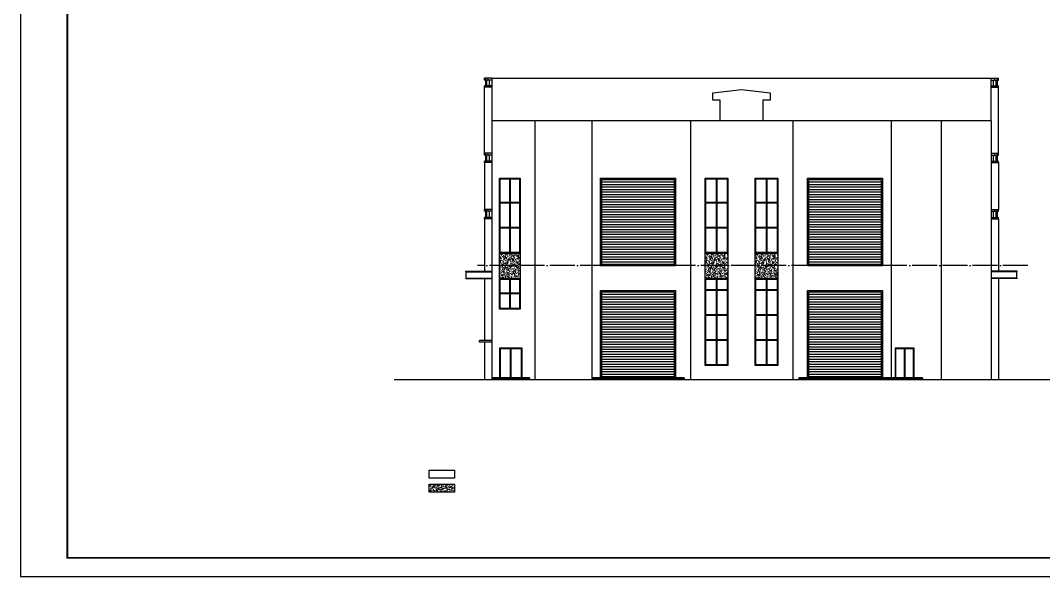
# Model space of a CAD drawing. Extents: x -1041549 to 749950, y -354245 to 17554.
# Drawn here: x -24727 to 57250, y -275526 to -230976 of the extents above; entities that cross this region are included whole.
import ezdxf

# ---------------------------------------------------------------- set-up
doc = ezdxf.new("R2010")
doc.units = 0
doc.header["$LTSCALE"] = 1000
doc.header["$MEASUREMENT"] = 0
doc.linetypes.add('DOTE', pattern=[2.42, 2, -0.2, 0.02, -0.2])
doc.layers.add('DOTE', color=1, linetype='Continuous')
doc.layers.add('PUB_TITLE', color=4, linetype='Continuous')

msp = doc.modelspace()

# ---------------------------------------------------------------- hatches: boundary and pattern name
h = msp.add_hatch()
h.set_pattern_fill('离散材料', color=8, scale=100)
h.set_pattern_definition([(0, (181053.1, -37749.9), (264, 456), [24, -402, 18, -174, 36, -426]), (10, (180939.1, -37503.9), (161.3523, 570.6886), [42, -102, 54, -318, 30, -396]), (20, (180879.1, -37695.88), (266.9419, 441.9525), [48, -330, 42, -246, 30, -192]), (30, (181053.1, -37731.9), (-43.9385, 508.1037), [30, -198, 24, -294, 18, -390]), (40, (180885.1, -37599.88), (67.67183, 432.7407), [24, -264, 18, -168, 48, -306]), (50, (180975.1, -37815.9), (-160.4957, 471.467), [12, -222, 30, -366, 36, -186]), (60, (180993.1, -37773.9), (-198.94606, 447.4153), [30, -246, 12, -288, 24, -222]), (70, (180927.1, -37845.88), (-219.78454, 431.1737), [18, -114, 36, -192, 24, -264]), (80, (180957.1, -37491.9), (-417.1307, 329.4389), [42, -264, 18, -312, 36, -294]), (90, (180993.1, -37749.9), (-528, 222), [36, -186, 24, -366, 12, -372]), (100, (180897.1, -37563.9), (-495.9429, 290.2906), [42, -234, 36, -192, 42, -438]), (110, (180855.1, -37905.9), (-480.8807, 163.3823), [48, -156, 24, -318, 36, -348]), (120, (180693.1, -37833.9), (-573.2999, 56.9845), [30, -402, 36, -186, 42, -246]), (130, (180825.1, -37965.88), (-558.21553, 142.53216), [18, -132, 24, -258, 48, -336]), (140, (180645.1, -37485.88), (-441.1937, -68.41138), [36, -216, 42, -186, 24, -252]), (150, (181143.1, -38001.9), (-409.64994, -241.5345), [24, -168, 48, -372, 42, -342]), (160, (180747.1, -37665.9), (-475.80215, -324.8574), [36, -252, 30, -228, 24, -366]), (170, (180783.1, -37809.9), (-431.2881, -338.2463), [54, -198, 36, -270, 48, -264])])
h.paths.add_polyline_path([(13648.8, -249610), (15318.8, -249610), (15318.8, -251660), (13648.8, -251660)])
h = msp.add_hatch()
h.set_pattern_fill('离散材料', color=8, scale=100)
h.set_pattern_definition([(0, (197553.1, -37749.9), (264, 456), [24, -402, 18, -174, 36, -426]), (10, (197439.1, -37503.9), (161.3523, 570.6886), [42, -102, 54, -318, 30, -396]), (20, (197379.1, -37695.88), (266.9419, 441.9525), [48, -330, 42, -246, 30, -192]), (30, (197553.1, -37731.9), (-43.9385, 508.1037), [30, -198, 24, -294, 18, -390]), (40, (197385.1, -37599.88), (67.67183, 432.7407), [24, -264, 18, -168, 48, -306]), (50, (197475.1, -37815.9), (-160.4957, 471.467), [12, -222, 30, -366, 36, -186]), (60, (197493.1, -37773.9), (-198.94606, 447.4153), [30, -246, 12, -288, 24, -222]), (70, (197427.1, -37845.88), (-219.78454, 431.1737), [18, -114, 36, -192, 24, -264]), (80, (197457.1, -37491.9), (-417.1307, 329.4389), [42, -264, 18, -312, 36, -294]), (90, (197493.1, -37749.9), (-528, 222), [36, -186, 24, -366, 12, -372]), (100, (197397.1, -37563.9), (-495.9429, 290.2906), [42, -234, 36, -192, 42, -438]), (110, (197355.1, -37905.9), (-480.8807, 163.3823), [48, -156, 24, -318, 36, -348]), (120, (197193.1, -37833.9), (-573.2999, 56.9845), [30, -402, 36, -186, 42, -246]), (130, (197325.1, -37965.88), (-558.21553, 142.53216), [18, -132, 24, -258, 48, -336]), (140, (197145.1, -37485.88), (-441.1937, -68.41138), [36, -216, 42, -186, 24, -252]), (150, (197643.1, -38001.9), (-409.64994, -241.5345), [24, -168, 48, -372, 42, -342]), (160, (197247.1, -37665.9), (-475.80215, -324.8574), [36, -252, 30, -228, 24, -366]), (170, (197283.1, -37809.9), (-431.2881, -338.2463), [54, -198, 36, -270, 48, -264])])
h.paths.add_polyline_path([(30148.8, -249610), (31948.8, -249610), (31948.8, -251660), (30148.8, -251660)])
h = msp.add_hatch()
h.set_pattern_fill('离散材料', color=8, scale=100)
h.set_pattern_definition([(0, (201553.1, -37749.9), (264, 456), [24, -402, 18, -174, 36, -426]), (10, (201439.1, -37503.9), (161.3523, 570.6886), [42, -102, 54, -318, 30, -396]), (20, (201379.1, -37695.88), (266.9419, 441.9525), [48, -330, 42, -246, 30, -192]), (30, (201553.1, -37731.9), (-43.9385, 508.1037), [30, -198, 24, -294, 18, -390]), (40, (201385.1, -37599.88), (67.67183, 432.7407), [24, -264, 18, -168, 48, -306]), (50, (201475.1, -37815.9), (-160.4957, 471.467), [12, -222, 30, -366, 36, -186]), (60, (201493.1, -37773.9), (-198.94606, 447.4153), [30, -246, 12, -288, 24, -222]), (70, (201427.1, -37845.88), (-219.78454, 431.1737), [18, -114, 36, -192, 24, -264]), (80, (201457.1, -37491.9), (-417.1307, 329.4389), [42, -264, 18, -312, 36, -294]), (90, (201493.1, -37749.9), (-528, 222), [36, -186, 24, -366, 12, -372]), (100, (201397.1, -37563.9), (-495.9429, 290.2906), [42, -234, 36, -192, 42, -438]), (110, (201355.1, -37905.9), (-480.8807, 163.3823), [48, -156, 24, -318, 36, -348]), (120, (201193.1, -37833.9), (-573.2999, 56.9845), [30, -402, 36, -186, 42, -246]), (130, (201325.1, -37965.88), (-558.21553, 142.53216), [18, -132, 24, -258, 48, -336]), (140, (201145.1, -37485.88), (-441.1937, -68.41138), [36, -216, 42, -186, 24, -252]), (150, (201643.1, -38001.9), (-409.64994, -241.5345), [24, -168, 48, -372, 42, -342]), (160, (201247.1, -37665.9), (-475.80215, -324.8574), [36, -252, 30, -228, 24, -366]), (170, (201283.1, -37809.9), (-431.2881, -338.2463), [54, -198, 36, -270, 48, -264])])
h.paths.add_polyline_path([(34148.8, -249610), (35948.8, -249610), (35948.8, -251660), (34148.8, -251660)])
h = msp.add_hatch()
h.set_pattern_fill('离散材料', color=8, scale=100)
h.set_pattern_definition([(0, (185081.94, -3454.8), (264, 456), [24, -402, 18, -174, 36, -426]), (10, (184967.94, -3208.8), (161.3523, 570.6886), [42, -102, 54, -318, 30, -396]), (20, (184907.94, -3400.82), (266.9419, 441.9525), [48, -330, 42, -246, 30, -192]), (30, (185081.94, -3436.8), (-43.9385, 508.10374), [30, -198, 24, -294, 18, -390]), (40, (184913.94, -3304.82), (67.67183, 432.7407), [24, -264, 18, -168, 48, -306]), (50, (185003.94, -3520.8), (-160.49573, 471.467), [12, -222, 30, -366, 36, -186]), (60, (185021.94, -3478.82), (-198.94606, 447.4153), [30, -246, 12, -288, 24, -222]), (70, (184955.94, -3550.82), (-219.78454, 431.1737), [18, -114, 36, -192, 24, -264]), (80, (184985.94, -3196.8), (-417.1307, 329.4389), [42, -264, 18, -312, 36, -294]), (90, (185021.94, -3454.8), (-528, 222), [36, -186, 24, -366, 12, -372]), (100, (184925.94, -3268.8), (-495.9429, 290.2906), [42, -234, 36, -192, 42, -438]), (110, (184883.94, -3610.82), (-480.8807, 163.3823), [48, -156, 24, -318, 36, -348]), (120, (184721.94, -3538.8), (-573.2999, 56.98454), [30, -402, 36, -186, 42, -246]), (130, (184853.94, -3670.82), (-558.21553, 142.53216), [18, -132, 24, -258, 48, -336]), (140, (184673.94, -3190.82), (-441.1937, -68.41138), [36, -216, 42, -186, 24, -252]), (150, (185171.94, -3706.8), (-409.64994, -241.5345), [24, -168, 48, -372, 42, -342]), (160, (184775.94, -3370.8), (-475.80215, -324.8574), [36, -252, 30, -228, 24, -366]), (170, (184811.94, -3514.8), (-431.2881, -338.24633), [54, -198, 36, -270, 48, -264])])
h.paths.add_polyline_path([(10039.7, -268765.2), (10039.7, -268123.2), (8016.2, -268123.2), (8016.2, -268765.2)])

# ---------------------------------------------------------------- linework, layer by layer
at = {"color": 8}
for p, q in [((13048.8, -235610), (12448.8, -235610)), ((12448.8, -235760), (12448.8, -235610)), ((13048.8, -235760), (12448.8, -235760)), ((12548.8, -235760), (12548.8, -235610)), ((12548.8, -236210), (12548.8, -235760)), ((12648.8, -236210), (12648.8, -235760)), ((12748.8, -235760), (12748.8, -235610)), ((12848.8, -236210), (12848.8, -235760)), ((13048.8, -235610), (13048.8, -239010)), ((13048.8, -235610), (53048.8, -235610)), ((53048.8, -239010), (53048.8, -235610)), ((53048.8, -235610), (53648.8, -235610)), ((53048.8, -235760), (53648.8, -235760)), ((53248.8, -236210), (53248.8, -235760)), ((53348.8, -235760), (53348.8, -235610)), ((53448.8, -236210), (53448.8, -235760)), ((53548.8, -235760), (53548.8, -235610)), ((53548.8, -236210), (53548.8, -235760)), ((53648.8, -235760), (53648.8, -235610)), ((13048.8, -236210), (12448.8, -236210)), ((12448.8, -236310), (12448.8, -236210)), ((13048.8, -236310), (12448.8, -236310)), ((12448.8, -241610), (12448.8, -236310)), ((12548.8, -236310), (12548.8, -236210)), ((12748.8, -236310), (12748.8, -236210)), ((53048.8, -236210), (53648.8, -236210)), ((53048.8, -236310), (53648.8, -236310)), ((53348.8, -236310), (53348.8, -236210)), ((53548.8, -236310), (53548.8, -236210)), ((53648.8, -236310), (53648.8, -236210)), ((53648.8, -241610), (53648.8, -236310)), ((13048.8, -241610), (12448.8, -241610)), ((12448.8, -241760), (12448.8, -241610)), ((13048.8, -241760), (12448.8, -241760)), ((12548.8, -241760), (12548.8, -241610)), ((12548.8, -242260), (12548.8, -241760)), ((12648.8, -242260), (12648.8, -241760)), ((12748.8, -241760), (12748.8, -241610)), ((12848.8, -242260), (12848.8, -241760)), ((53048.8, -241610), (53648.8, -241610)), ((53048.8, -241760), (53648.8, -241760)), ((53248.8, -242260), (53248.8, -241760)), ((53348.8, -241760), (53348.8, -241610)), ((53448.8, -242260), (53448.8, -241760)), ((53548.8, -241760), (53548.8, -241610)), ((53548.8, -242260), (53548.8, -241760)), ((53648.8, -241760), (53648.8, -241610)), ((13048.8, -242260), (12448.8, -242260)), ((12448.8, -242360), (12448.8, -242260)), ((13048.8, -242360), (12448.8, -242360)), ((12448.8, -242360), (12448.8, -246110)), ((12548.8, -242360), (12548.8, -242260)), ((12748.8, -242360), (12748.8, -242260)), ((53048.8, -242260), (53648.8, -242260)), ((53048.8, -242360), (53648.8, -242360)), ((53348.8, -242360), (53348.8, -242260)), ((53548.8, -242360), (53548.8, -242260)), ((53648.8, -242360), (53648.8, -242260)), ((53648.8, -242360), (53648.8, -246110)), ((13048.8, -246110), (12448.8, -246110)), ((12448.8, -246260), (12448.8, -246110)), ((13048.8, -246260), (12448.8, -246260)), ((12548.8, -246260), (12548.8, -246110)), ((12548.8, -246760), (12548.8, -246260)), ((12648.8, -246760), (12648.8, -246260)), ((12748.8, -246260), (12748.8, -246110)), ((12848.8, -246760), (12848.8, -246260)), ((53048.8, -246110), (53648.8, -246110)), ((53048.8, -246260), (53648.8, -246260)), ((53248.8, -246760), (53248.8, -246260)), ((53348.8, -246260), (53348.8, -246110)), ((53448.8, -246760), (53448.8, -246260)), ((53548.8, -246260), (53548.8, -246110)), ((53548.8, -246760), (53548.8, -246260)), ((53648.8, -246260), (53648.8, -246110)), ((13048.8, -246760), (12448.8, -246760)), ((12448.8, -246860), (12448.8, -246760)), ((13048.8, -246860), (12448.8, -246860)), ((12448.8, -246860), (12448.8, -251060)), ((12548.8, -246860), (12548.8, -246760)), ((12748.8, -246860), (12748.8, -246760)), ((53048.8, -246760), (53648.8, -246760)), ((53048.8, -246860), (53648.8, -246860)), ((53348.8, -246860), (53348.8, -246760)), ((53548.8, -246860), (53548.8, -246760)), ((53648.8, -246860), (53648.8, -246760)), ((53648.8, -246860), (53648.8, -251060)), ((12448.8, -251660), (12448.8, -256610)), ((12448.8, -251660), (12448.8, -255110)), ((53648.8, -251660), (53648.8, -259760)), ((53648.8, -251660), (53648.8, -255110)), ((12448.8, -256760), (12448.8, -259760)), ((12448.8, -256760), (12448.8, -259760)), ((16048.8, -259660), (13048.8, -259660)), ((16048.8, -259710), (13048.8, -259710)), ((28448.8, -259660), (21048.8, -259660)), ((28448.8, -259710), (21048.8, -259710)), ((47548.8, -259660), (37648.8, -259660)), ((47548.8, -259710), (37648.8, -259710))]:
    msp.add_line(p, q, dxfattribs=at)
at = {"color": 140}
for p, q in [((53048.8, -239010), (13048.8, -239010)), ((13048.8, -239010), (13048.8, -250610)), ((53048.8, -239010), (53048.8, -250610)), ((13048.8, -250610), (13048.8, -259760)), ((53048.8, -250610), (53048.8, -259760)), ((61791.4, -259760), (5224, -259760))]:
    msp.add_line(p, q, dxfattribs=at)
at = {"color": 5}
for p, q in [((16518.8, -259760), (16518.8, -239010)), ((21048.8, -239010), (21048.8, -259760)), ((28948.8, -239010), (28948.8, -259760)), ((37148.8, -239010), (37148.8, -259760)), ((45048.8, -239010), (45048.8, -259610)), ((49048.8, -239010), (49048.8, -259760))]:
    msp.add_line(p, q, dxfattribs=at)
at = {"color": 4}
for p, q in [((14458.8, -243660), (14458.8, -249560)), ((14508.8, -243660), (14508.8, -249560)), ((31023.8, -243660), (31023.8, -249560)), ((31073.8, -243660), (31073.8, -249560)), ((35023.8, -243660), (35023.8, -249560)), ((35073.8, -243660), (35073.8, -249560)), ((15268.8, -245560), (13698.8, -245560)), ((15268.8, -245610), (13698.8, -245610)), ((31898.8, -245560), (30198.8, -245560)), ((31898.8, -245610), (30198.8, -245610)), ((35898.8, -245560), (34198.8, -245560)), ((35898.8, -245610), (34198.8, -245610)), ((15268.8, -247560), (13698.8, -247560)), ((31898.8, -247560), (30198.8, -247560)), ((35898.8, -247560), (34198.8, -247560)), ((15268.8, -247610), (13698.8, -247610)), ((31898.8, -247610), (30198.8, -247610)), ((35898.8, -247610), (34198.8, -247610)), ((14458.8, -251710), (14458.8, -254060)), ((14508.8, -251710), (14508.8, -254060)), ((31023.8, -251710), (31023.8, -258560)), ((31073.8, -251710), (31073.8, -258560)), ((35023.8, -251710), (35023.8, -258560)), ((35073.8, -251710), (35073.8, -258560)), ((15268.8, -252835), (13698.8, -252835)), ((15268.8, -252885), (13698.8, -252885)), ((31898.8, -252560), (30198.8, -252560)), ((31898.8, -252610), (30198.8, -252610)), ((35898.8, -252560), (34198.8, -252560)), ((35898.8, -252610), (34198.8, -252610)), ((31898.8, -254560), (30198.8, -254560)), ((31898.8, -254610), (30198.8, -254610)), ((35898.8, -254560), (34198.8, -254560)), ((35898.8, -254610), (34198.8, -254610)), ((31898.8, -256560), (30198.8, -256560)), ((35898.8, -256560), (34198.8, -256560)), ((13698.8, -257260), (15398.8, -257260)), ((13698.8, -257260), (13698.8, -259610)), ((14523.8, -257260), (14523.8, -259610)), ((14573.8, -257260), (14573.8, -259610)), ((15398.8, -257260), (15398.8, -259610)), ((31898.8, -256610), (30198.8, -256610)), ((35898.8, -256610), (34198.8, -256610)), ((45398.8, -257260), (46798.8, -257260)), ((45398.8, -257260), (45398.8, -259610)), ((46073.8, -257260), (46073.8, -259610)), ((46123.8, -257260), (46123.8, -259610)), ((46798.8, -257260), (46798.8, -259610))]:
    msp.add_line(p, q, dxfattribs=at)
at = {"color": 9}
for p, q in [((21848.8, -243910), (27648.8, -243910)), ((21848.8, -244110), (27648.8, -244110)), ((38448.8, -243910), (44248.8, -243910)), ((38448.8, -244110), (44248.8, -244110)), ((21848.8, -244310), (27648.8, -244310)), ((21848.8, -244510), (27648.8, -244510)), ((21848.8, -244710), (27648.8, -244710)), ((21848.8, -244910), (27648.8, -244910)), ((21848.8, -245110), (27648.8, -245110)), ((38448.8, -244310), (44248.8, -244310)), ((38448.8, -244510), (44248.8, -244510)), ((38448.8, -244710), (44248.8, -244710)), ((38448.8, -244910), (44248.8, -244910)), ((38448.8, -245110), (44248.8, -245110)), ((21848.8, -245310), (27648.8, -245310)), ((21848.8, -245510), (27648.8, -245510)), ((21848.8, -245710), (27648.8, -245710)), ((21848.8, -245910), (27648.8, -245910)), ((38448.8, -245310), (44248.8, -245310)), ((38448.8, -245510), (44248.8, -245510)), ((38448.8, -245710), (44248.8, -245710)), ((38448.8, -245910), (44248.8, -245910)), ((21848.8, -246110), (27648.8, -246110)), ((21848.8, -246310), (27648.8, -246310)), ((21848.8, -246510), (27648.8, -246510)), ((21848.8, -246710), (27648.8, -246710)), ((38448.8, -246110), (44248.8, -246110)), ((38448.8, -246310), (44248.8, -246310)), ((38448.8, -246510), (44248.8, -246510)), ((38448.8, -246710), (44248.8, -246710)), ((21848.8, -246910), (27648.8, -246910)), ((21848.8, -247110), (27648.8, -247110)), ((21848.8, -247310), (27648.8, -247310)), ((21848.8, -247510), (27648.8, -247510)), ((38448.8, -246910), (44248.8, -246910)), ((38448.8, -247110), (44248.8, -247110)), ((38448.8, -247310), (44248.8, -247310)), ((38448.8, -247510), (44248.8, -247510)), ((21848.8, -247710), (27648.8, -247710)), ((21848.8, -247910), (27648.8, -247910)), ((21848.8, -248110), (27648.8, -248110)), ((21848.8, -248310), (27648.8, -248310)), ((38448.8, -247710), (44248.8, -247710)), ((38448.8, -247910), (44248.8, -247910)), ((38448.8, -248110), (44248.8, -248110)), ((38448.8, -248310), (44248.8, -248310)), ((21848.8, -248510), (27648.8, -248510)), ((21848.8, -248710), (27648.8, -248710)), ((21848.8, -248910), (27648.8, -248910)), ((21848.8, -249110), (27648.8, -249110)), ((38448.8, -248510), (44248.8, -248510)), ((38448.8, -248710), (44248.8, -248710)), ((38448.8, -248910), (44248.8, -248910)), ((38448.8, -249110), (44248.8, -249110)), ((21848.8, -249310), (27648.8, -249310)), ((21848.8, -249510), (27648.8, -249510)), ((21848.8, -249710), (27648.8, -249710)), ((21848.8, -249910), (27648.8, -249910)), ((38448.8, -249310), (44248.8, -249310)), ((38448.8, -249510), (44248.8, -249510)), ((38448.8, -249710), (44248.8, -249710)), ((38448.8, -249910), (44248.8, -249910)), ((21848.8, -250110), (27648.8, -250110)), ((21848.8, -250310), (27648.8, -250310)), ((21848.8, -250510), (27648.8, -250510)), ((38448.8, -250110), (44248.8, -250110)), ((38448.8, -250310), (44248.8, -250310)), ((38448.8, -250510), (44248.8, -250510)), ((21848.8, -252910), (27648.8, -252910)), ((21848.8, -253110), (27648.8, -253110)), ((38448.8, -252910), (44248.8, -252910)), ((38448.8, -253110), (44248.8, -253110)), ((21848.8, -253310), (27648.8, -253310)), ((21848.8, -253510), (27648.8, -253510)), ((21848.8, -253710), (27648.8, -253710)), ((21848.8, -253910), (27648.8, -253910)), ((21848.8, -254110), (27648.8, -254110)), ((38448.8, -253310), (44248.8, -253310)), ((38448.8, -253510), (44248.8, -253510)), ((38448.8, -253710), (44248.8, -253710)), ((38448.8, -253910), (44248.8, -253910)), ((38448.8, -254110), (44248.8, -254110)), ((21848.8, -254310), (27648.8, -254310)), ((21848.8, -254510), (27648.8, -254510)), ((21848.8, -254710), (27648.8, -254710)), ((21848.8, -254910), (27648.8, -254910)), ((38448.8, -254310), (44248.8, -254310)), ((38448.8, -254510), (44248.8, -254510)), ((38448.8, -254710), (44248.8, -254710)), ((38448.8, -254910), (44248.8, -254910)), ((21848.8, -255110), (27648.8, -255110)), ((21848.8, -255310), (27648.8, -255310)), ((21848.8, -255510), (27648.8, -255510)), ((21848.8, -255710), (27648.8, -255710)), ((38448.8, -255110), (44248.8, -255110)), ((38448.8, -255310), (44248.8, -255310)), ((38448.8, -255510), (44248.8, -255510)), ((38448.8, -255710), (44248.8, -255710)), ((21848.8, -255910), (27648.8, -255910)), ((21848.8, -256110), (27648.8, -256110)), ((21848.8, -256310), (27648.8, -256310)), ((21848.8, -256510), (27648.8, -256510)), ((38448.8, -255910), (44248.8, -255910)), ((38448.8, -256110), (44248.8, -256110)), ((38448.8, -256310), (44248.8, -256310)), ((38448.8, -256510), (44248.8, -256510)), ((21848.8, -256710), (27648.8, -256710)), ((21848.8, -256910), (27648.8, -256910)), ((21848.8, -257110), (27648.8, -257110)), ((21848.8, -257310), (27648.8, -257310)), ((38448.8, -256710), (44248.8, -256710)), ((38448.8, -256910), (44248.8, -256910)), ((38448.8, -257110), (44248.8, -257110)), ((38448.8, -257310), (44248.8, -257310)), ((21848.8, -257510), (27648.8, -257510)), ((21848.8, -257710), (27648.8, -257710)), ((21848.8, -257910), (27648.8, -257910)), ((21848.8, -258110), (27648.8, -258110)), ((38448.8, -257510), (44248.8, -257510)), ((38448.8, -257710), (44248.8, -257710)), ((38448.8, -257910), (44248.8, -257910)), ((38448.8, -258110), (44248.8, -258110)), ((21848.8, -258310), (27648.8, -258310)), ((21848.8, -258510), (27648.8, -258510)), ((21848.8, -258710), (27648.8, -258710)), ((21848.8, -258910), (27648.8, -258910)), ((38448.8, -258310), (44248.8, -258310)), ((38448.8, -258510), (44248.8, -258510)), ((38448.8, -258710), (44248.8, -258710)), ((38448.8, -258910), (44248.8, -258910)), ((21848.8, -259110), (27648.8, -259110)), ((21848.8, -259310), (27648.8, -259310)), ((21848.8, -259510), (27648.8, -259510)), ((38448.8, -259110), (44248.8, -259110)), ((38448.8, -259310), (44248.8, -259310)), ((38448.8, -259510), (44248.8, -259510))]:
    msp.add_line(p, q, dxfattribs=at)
for p, q in [((21748.8, -250610), (27748.8, -250610)), ((38348.8, -250610), (44348.8, -250610)), ((10948.8, -251060), (13048.8, -251060)), ((10948.8, -251110), (10948.8, -251060)), ((10948.8, -251110), (13048.8, -251110)), ((10948.8, -251660), (10948.8, -251610)), ((10948.8, -251610), (13048.8, -251610)), ((10948.8, -251660), (13048.8, -251660)), ((10998.8, -251610), (10998.8, -251110)), ((55148.8, -251060), (53048.8, -251060)), ((55148.8, -251110), (53048.8, -251110)), ((55148.8, -251610), (53048.8, -251610)), ((55148.8, -251660), (53048.8, -251660)), ((55098.8, -251610), (55098.8, -251110)), ((55148.8, -251110), (55148.8, -251060)), ((55148.8, -251660), (55148.8, -251610)), ((13048.8, -256610), (12048.8, -256610)), ((12048.8, -256760), (12048.8, -256610)), ((13048.8, -256760), (12048.8, -256760)), ((16048.8, -259610), (13048.8, -259610)), ((13048.8, -259610), (13048.8, -259760)), ((16048.8, -259610), (16048.8, -259760)), ((28448.8, -259610), (21048.8, -259610)), ((21048.8, -259610), (21048.8, -259760)), ((21748.8, -259610), (27748.8, -259610)), ((28448.8, -259610), (28448.8, -259760)), ((47548.8, -259610), (37648.8, -259610)), ((37648.8, -259610), (37648.8, -259760)), ((38348.8, -259610), (44348.8, -259610)), ((47548.8, -259610), (47548.8, -259760))]:
    msp.add_line(p, q)
at = {"color": 254, "true_color": 0xfeeab9}
for p, q in [((21748.8, -250610), (23548.8, -250610)), ((13648.8, -259610), (15448.8, -259610)), ((21748.8, -259610), (23548.8, -259610)), ((45348.8, -259610), (46848.8, -259610))]:
    msp.add_line(p, q, dxfattribs=at)
at = {"color": 2}
for p, q in [((13648.8, -257210), (15448.8, -257210)), ((13648.8, -257210), (13648.8, -259610)), ((15448.8, -257210), (15448.8, -259610)), ((45348.8, -257210), (46848.8, -257210)), ((45348.8, -257210), (45348.8, -259610)), ((46848.8, -257210), (46848.8, -259610))]:
    msp.add_line(p, q, dxfattribs=at)
msp.add_lwpolyline([(31348.8, -239010), (31348.8, -237361.2), (30748.8, -237361.2), (30748.8, -236785), (33048.8, -236510), (35348.8, -236785), (35348.8, -237361.2), (34748.8, -237361.2), (34748.8, -238984.7)])
for points in [[(13648.8, -243610), (15318.8, -243610), (15318.8, -249610), (13648.8, -249610)], [(30148.8, -243610), (31948.8, -243610), (31948.8, -249610), (30148.8, -249610)], [(34148.8, -243610), (35948.8, -243610), (35948.8, -249610), (34148.8, -249610)], [(13648.8, -251660), (15318.8, -251660), (15318.8, -254110), (13648.8, -254110)], [(30148.8, -251660), (31948.8, -251660), (31948.8, -258610), (30148.8, -258610)], [(34148.8, -251660), (35948.8, -251660), (35948.8, -258610), (34148.8, -258610)]]:
    msp.add_lwpolyline(points, close=True, dxfattribs=at)
at = {"color": 4}
for points in [[(13698.8, -243660), (15268.8, -243660), (15268.8, -249560), (13698.8, -249560)], [(30198.8, -243660), (31898.8, -243660), (31898.8, -249560), (30198.8, -249560)], [(34198.8, -243660), (35898.8, -243660), (35898.8, -249560), (34198.8, -249560)], [(13698.8, -251710), (15268.8, -251710), (15268.8, -254060), (13698.8, -254060)], [(30198.8, -251710), (31898.8, -251710), (31898.8, -258560), (30198.8, -258560)], [(34198.8, -251710), (35898.8, -251710), (35898.8, -258560), (34198.8, -258560)]]:
    msp.add_lwpolyline(points, close=True, dxfattribs=at)
at = {"color": 2}
for points in [[(21748.8, -250610), (21748.8, -243610), (27748.8, -243610), (27748.8, -250610)], [(21848.8, -250610), (21848.8, -243710), (27648.8, -243710), (27648.8, -250610)], [(38348.8, -250610), (38348.8, -243610), (44348.8, -243610), (44348.8, -250610)], [(38448.8, -250610), (38448.8, -243710), (44248.8, -243710), (44248.8, -250610)], [(21748.8, -259610), (21748.8, -252610), (27748.8, -252610), (27748.8, -259610)], [(21848.8, -259610), (21848.8, -252710), (27648.8, -252710), (27648.8, -259610)], [(38348.8, -259610), (38348.8, -252610), (44348.8, -252610), (44348.8, -259610)], [(38448.8, -259610), (38448.8, -252710), (44248.8, -252710), (44248.8, -259610)]]:
    msp.add_lwpolyline(points, dxfattribs=at)
for points in [[(13648.8, -249610), (15318.8, -249610), (15318.8, -251660), (13648.8, -251660)], [(30148.8, -249610), (31948.8, -249610), (31948.8, -251660), (30148.8, -251660)], [(34148.8, -249610), (35948.8, -249610), (35948.8, -251660), (34148.8, -251660)], [(8016.2, -267003.2), (10039.7, -267003.2), (10039.7, -267645.2), (8016.2, -267645.2)], [(8016.2, -268123.2), (10039.7, -268123.2), (10039.7, -268765.2), (8016.2, -268765.2)]]:
    msp.add_lwpolyline(points, close=True)
at = {"layer": 'DOTE', "linetype": 'DOTE'}
msp.add_line((55988.3, -250610), (11896.5, -250610), dxfattribs=at)
at = {"layer": 'PUB_TITLE'}
msp.add_lwpolyline([(-24727.4, -275525.9), (101422.6, -275525.9), (101422.6, -186425.9), (-24727.4, -186425.9)], close=True, dxfattribs=at)
at = {"layer": 'PUB_TITLE', "const_width": 150}
msp.add_lwpolyline([(-20977.4, -274025.9), (99922.6, -274025.9), (99922.6, -187925.9), (-20977.4, -187925.9)], close=True, dxfattribs=at)

doc.saveas('drawing.dxf')
